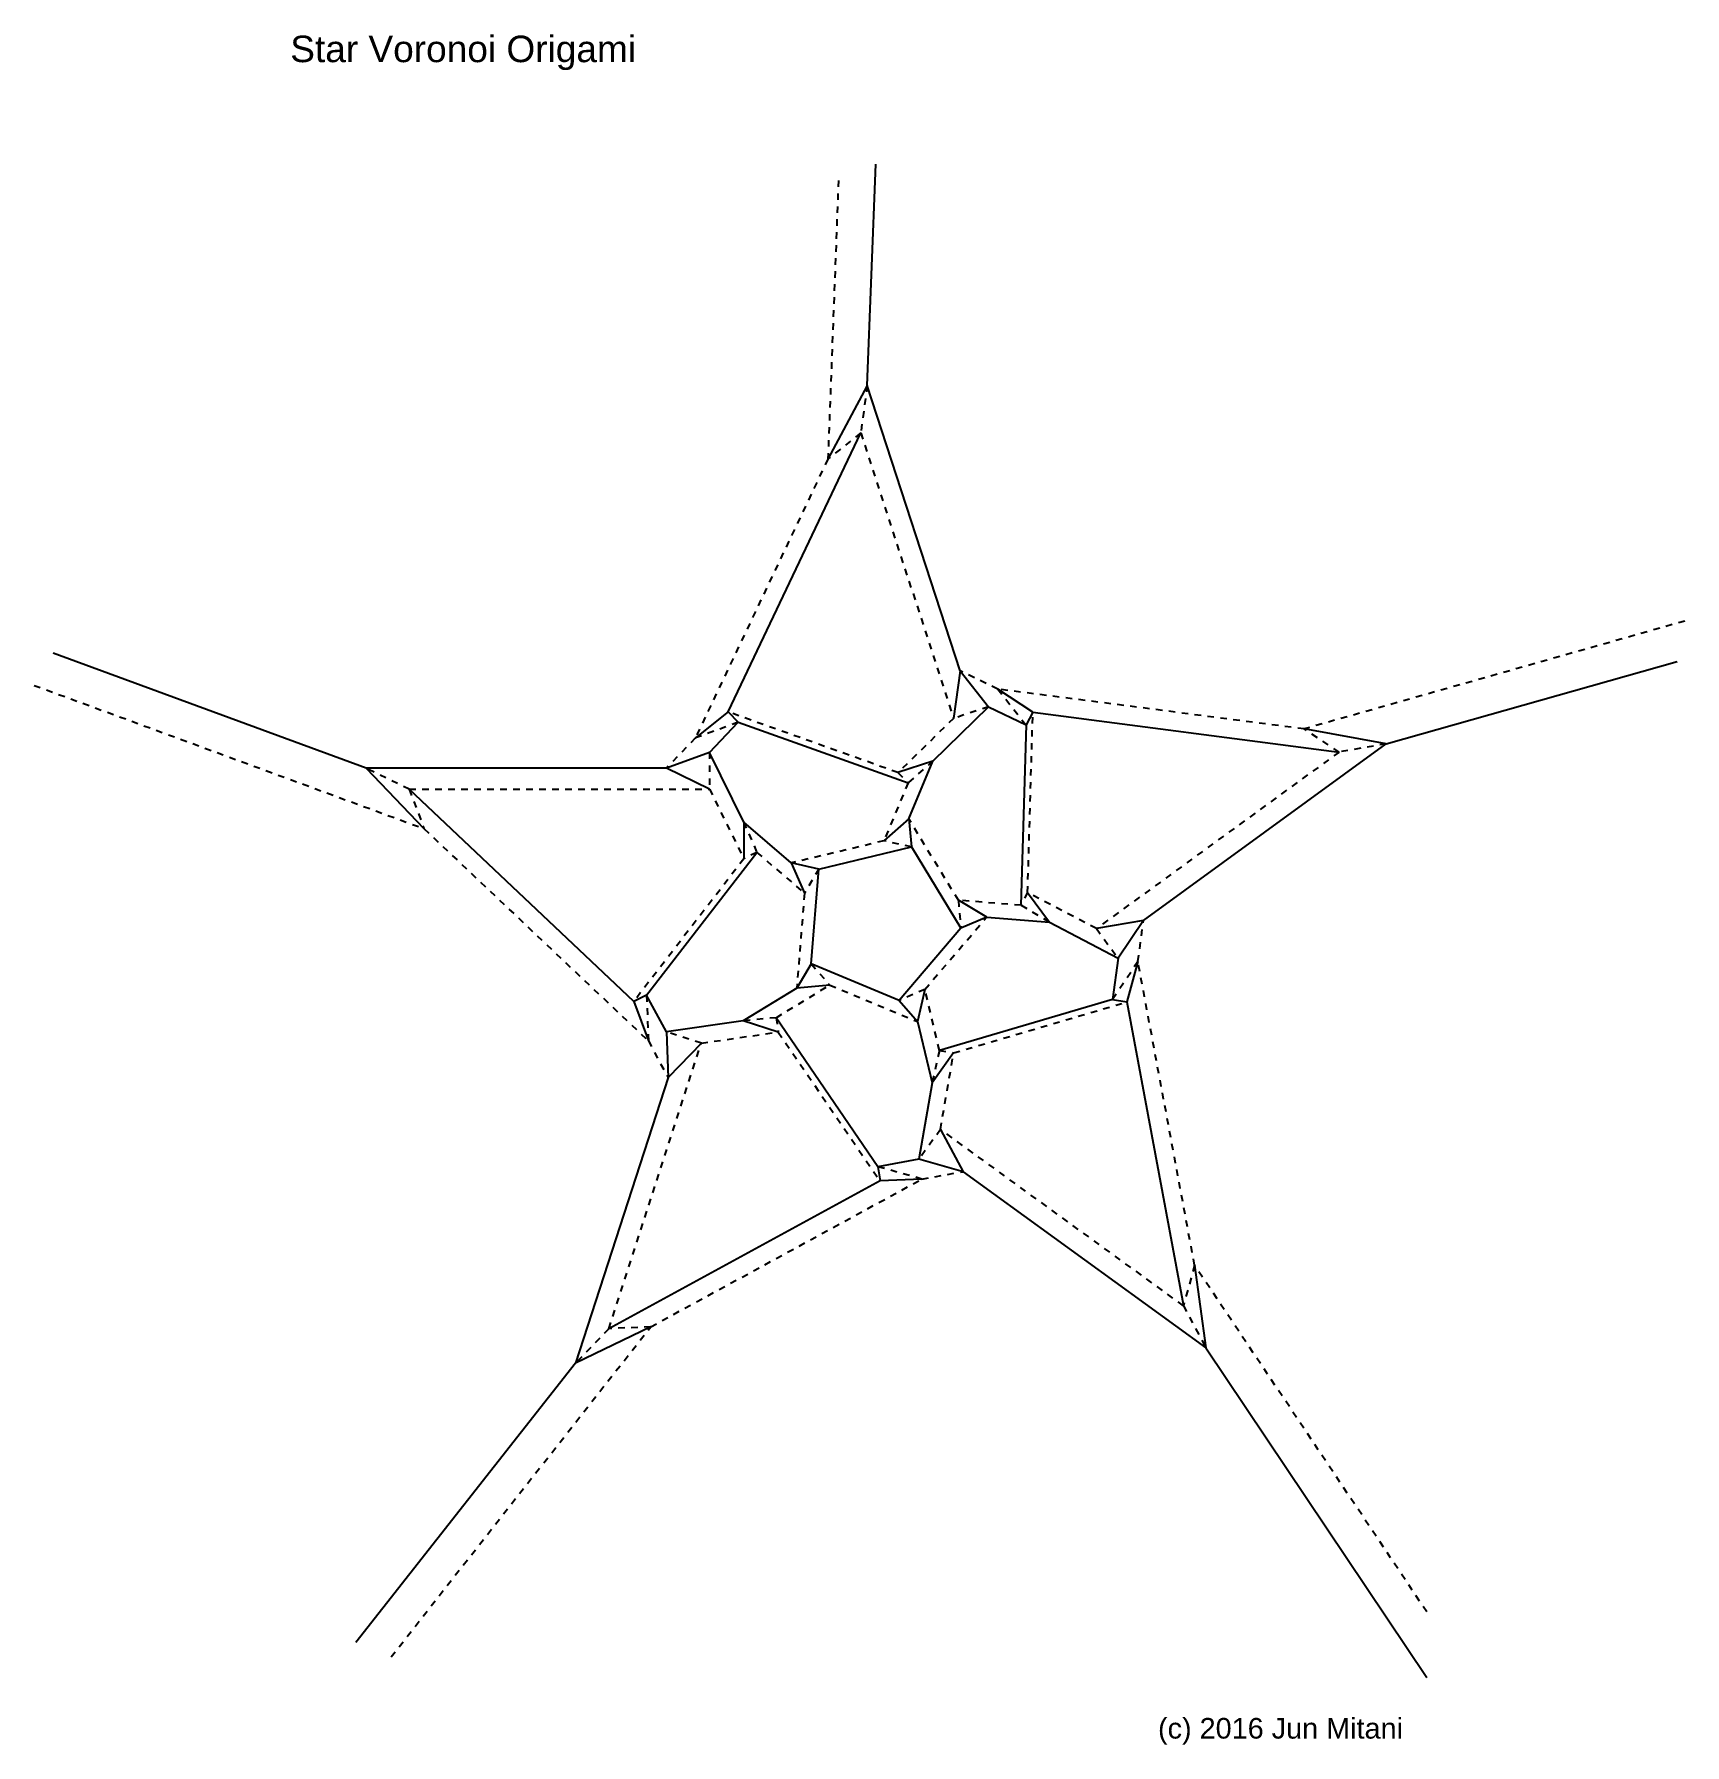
# Model space of a CAD drawing. Extents: x -31 to 238, y -288 to -9.
import ezdxf

# ---------------------------------------------------------------- set-up
doc = ezdxf.new("R2010")
doc.units = 0
for name, pattern in [('AI-LINETYPE-1', [2.116667, 1.058333, -1.058333]), ('AI-LINETYPE-10', [2.116667, 1.058333, -1.058333]), ('AI-LINETYPE-11', [2.116667, 1.058333, -1.058333]), ('AI-LINETYPE-12', [2.116667, 1.058333, -1.058333]), ('AI-LINETYPE-13', [2.116667, 1.058333, -1.058333]), ('AI-LINETYPE-14', [2.116667, 1.058333, -1.058333]), ('AI-LINETYPE-15', [2.116667, 1.058333, -1.058333]), ('AI-LINETYPE-16', [2.116667, 1.058333, -1.058333]), ('AI-LINETYPE-17', [2.116667, 1.058333, -1.058333]), ('AI-LINETYPE-18', [2.116667, 1.058333, -1.058333]), ('AI-LINETYPE-19', [2.116667, 1.058333, -1.058333]), ('AI-LINETYPE-2', [2.116667, 1.058333, -1.058333]), ('AI-LINETYPE-20', [2.116667, 1.058333, -1.058333]), ('AI-LINETYPE-21', [2.116667, 1.058333, -1.058333]), ('AI-LINETYPE-22', [2.116667, 1.058333, -1.058333]), ('AI-LINETYPE-23', [2.116667, 1.058333, -1.058333]), ('AI-LINETYPE-24', [2.116667, 1.058333, -1.058333]), ('AI-LINETYPE-25', [2.116667, 1.058333, -1.058333]), ('AI-LINETYPE-26', [2.116667, 1.058333, -1.058333]), ('AI-LINETYPE-27', [2.116667, 1.058333, -1.058333]), ('AI-LINETYPE-28', [2.116667, 1.058333, -1.058333]), ('AI-LINETYPE-29', [2.116667, 1.058333, -1.058333]), ('AI-LINETYPE-3', [2.116667, 1.058333, -1.058333]), ('AI-LINETYPE-30', [2.116667, 1.058333, -1.058333]), ('AI-LINETYPE-31', [2.116667, 1.058333, -1.058333]), ('AI-LINETYPE-32', [2.116667, 1.058333, -1.058333]), ('AI-LINETYPE-33', [2.116667, 1.058333, -1.058333]), ('AI-LINETYPE-34', [2.116667, 1.058333, -1.058333]), ('AI-LINETYPE-35', [2.116667, 1.058333, -1.058333]), ('AI-LINETYPE-36', [2.116667, 1.058333, -1.058333]), ('AI-LINETYPE-37', [2.116667, 1.058333, -1.058333]), ('AI-LINETYPE-38', [2.116667, 1.058333, -1.058333]), ('AI-LINETYPE-39', [2.116667, 1.058333, -1.058333]), ('AI-LINETYPE-4', [2.116667, 1.058333, -1.058333]), ('AI-LINETYPE-40', [2.116667, 1.058333, -1.058333]), ('AI-LINETYPE-41', [2.116667, 1.058333, -1.058333]), ('AI-LINETYPE-42', [2.116667, 1.058333, -1.058333]), ('AI-LINETYPE-43', [2.116667, 1.058333, -1.058333]), ('AI-LINETYPE-44', [2.116667, 1.058333, -1.058333]), ('AI-LINETYPE-45', [2.116667, 1.058333, -1.058333]), ('AI-LINETYPE-46', [2.116667, 1.058333, -1.058333]), ('AI-LINETYPE-47', [2.116667, 1.058333, -1.058333]), ('AI-LINETYPE-48', [2.116667, 1.058333, -1.058333]), ('AI-LINETYPE-49', [2.116667, 1.058333, -1.058333]), ('AI-LINETYPE-5', [2.116667, 1.058333, -1.058333]), ('AI-LINETYPE-50', [2.116667, 1.058333, -1.058333]), ('AI-LINETYPE-51', [2.116667, 1.058333, -1.058333]), ('AI-LINETYPE-52', [2.116667, 1.058333, -1.058333]), ('AI-LINETYPE-53', [2.116667, 1.058333, -1.058333]), ('AI-LINETYPE-54', [2.116667, 1.058333, -1.058333]), ('AI-LINETYPE-55', [2.116667, 1.058333, -1.058333]), ('AI-LINETYPE-56', [2.116667, 1.058333, -1.058333]), ('AI-LINETYPE-57', [2.116667, 1.058333, -1.058333]), ('AI-LINETYPE-58', [2.116667, 1.058333, -1.058333]), ('AI-LINETYPE-59', [2.116667, 1.058333, -1.058333]), ('AI-LINETYPE-6', [2.116667, 1.058333, -1.058333]), ('AI-LINETYPE-60', [2.116667, 1.058333, -1.058333]), ('AI-LINETYPE-61', [2.116667, 1.058333, -1.058333]), ('AI-LINETYPE-62', [2.116667, 1.058333, -1.058333]), ('AI-LINETYPE-63', [2.116667, 1.058333, -1.058333]), ('AI-LINETYPE-64', [2.116667, 1.058333, -1.058333]), ('AI-LINETYPE-65', [2.116667, 1.058333, -1.058333]), ('AI-LINETYPE-66', [2.116667, 1.058333, -1.058333]), ('AI-LINETYPE-67', [2.116667, 1.058333, -1.058333]), ('AI-LINETYPE-68', [2.116667, 1.058333, -1.058333]), ('AI-LINETYPE-69', [2.116667, 1.058333, -1.058333]), ('AI-LINETYPE-7', [2.116667, 1.058333, -1.058333]), ('AI-LINETYPE-70', [2.116667, 1.058333, -1.058333]), ('AI-LINETYPE-71', [2.116667, 1.058333, -1.058333]), ('AI-LINETYPE-72', [2.116667, 1.058333, -1.058333]), ('AI-LINETYPE-73', [2.116667, 1.058333, -1.058333]), ('AI-LINETYPE-74', [2.116667, 1.058333, -1.058333]), ('AI-LINETYPE-75', [2.116667, 1.058333, -1.058333]), ('AI-LINETYPE-8', [2.116667, 1.058333, -1.058333]), ('AI-LINETYPE-9', [2.116667, 1.058333, -1.058333])]:
    doc.linetypes.add(name, pattern=pattern)
for name, color, linetype in [('MOUNTAINLINE', 7, 'CONTINUOUS'), ('TEXT', 7, 'CONTINUOUS'), ('VALLEYLINE', 7, 'CONTINUOUS')]:
    doc.layers.add(name, color=color, linetype=linetype)

# ---------------------------------------------------------------- blocks, each defined once
blk = doc.blocks.new('BLOCK_2')
at = {"layer": 'VALLEYLINE', "color": 7, "linetype": 'AI-LINETYPE-1'}
blk.add_lwpolyline([(196.28, -265.95), (158.47, -209.51)], dxfattribs=at)
blk = doc.blocks.new('BLOCK_3')
at = {"layer": 'VALLEYLINE', "color": 7, "linetype": 'AI-LINETYPE-2'}
blk.add_lwpolyline([(158.47, -209.51), (149.24, -160.05)], dxfattribs=at)
blk = doc.blocks.new('BLOCK_4')
at = {"layer": 'VALLEYLINE', "color": 7, "linetype": 'AI-LINETYPE-3'}
blk.add_lwpolyline([(149.24, -160.05), (150.15, -153.33)], dxfattribs=at)
blk = doc.blocks.new('BLOCK_5')
at = {"layer": 'VALLEYLINE', "color": 7, "linetype": 'AI-LINETYPE-4'}
blk.add_lwpolyline([(182, -125.92), (142.47, -154.68)], dxfattribs=at)
blk = doc.blocks.new('BLOCK_6')
at = {"layer": 'VALLEYLINE', "color": 7, "linetype": 'AI-LINETYPE-5'}
blk.add_lwpolyline([(142.47, -154.68), (131.27, -148.8)], dxfattribs=at)
blk = doc.blocks.new('BLOCK_7')
at = {"layer": 'VALLEYLINE', "color": 7, "linetype": 'AI-LINETYPE-6'}
blk.add_lwpolyline([(131.27, -148.8), (132.12, -119.42)], dxfattribs=at)
blk = doc.blocks.new('BLOCK_8')
at = {"layer": 'VALLEYLINE', "color": 7, "linetype": 'AI-LINETYPE-7'}
blk.add_lwpolyline([(176.31, -122.16), (126.42, -115.66)], dxfattribs=at)
blk = doc.blocks.new('BLOCK_9')
at = {"layer": 'VALLEYLINE', "color": 7, "linetype": 'AI-LINETYPE-8'}
blk.add_lwpolyline([(126.42, -115.66), (120.31, -112.71)], dxfattribs=at)
blk = doc.blocks.new('BLOCK_10')
at = {"layer": 'VALLEYLINE', "color": 7, "linetype": 'AI-LINETYPE-9'}
blk.add_lwpolyline([(238.29, -104.59), (176.31, -122.16)], dxfattribs=at)
blk = doc.blocks.new('BLOCK_11')
at = {"layer": 'VALLEYLINE', "color": 7, "linetype": 'AI-LINETYPE-10'}
blk.add_lwpolyline([(116.9, -174.51), (114.54, -164.57)], dxfattribs=at)
blk = doc.blocks.new('BLOCK_12')
at = {"layer": 'VALLEYLINE', "color": 7, "linetype": 'AI-LINETYPE-11'}
blk.add_lwpolyline([(114.54, -164.57), (124.63, -152.8)], dxfattribs=at)
blk = doc.blocks.new('BLOCK_13')
at = {"layer": 'VALLEYLINE', "color": 7, "linetype": 'AI-LINETYPE-12'}
blk.add_lwpolyline([(156.65, -216.09), (117.08, -187.38)], dxfattribs=at)
blk = doc.blocks.new('BLOCK_14')
at = {"layer": 'VALLEYLINE', "color": 7, "linetype": 'AI-LINETYPE-13'}
blk.add_lwpolyline([(117.08, -187.38), (119.22, -174.91)], dxfattribs=at)
blk = doc.blocks.new('BLOCK_15')
at = {"layer": 'VALLEYLINE', "color": 7, "linetype": 'AI-LINETYPE-14'}
blk.add_lwpolyline([(119.22, -174.91), (147.42, -166.63)], dxfattribs=at)
blk = doc.blocks.new('BLOCK_16')
at = {"layer": 'VALLEYLINE', "color": 7, "linetype": 'AI-LINETYPE-15'}
blk.add_lwpolyline([(130.18, -150.88), (120, -150.06)], dxfattribs=at)
blk = doc.blocks.new('BLOCK_17')
at = {"layer": 'VALLEYLINE', "color": 7, "linetype": 'AI-LINETYPE-16'}
blk.add_lwpolyline([(120, -150.06), (111.92, -136.82)], dxfattribs=at)
blk = doc.blocks.new('BLOCK_18')
at = {"layer": 'VALLEYLINE', "color": 7, "linetype": 'AI-LINETYPE-17'}
blk.add_lwpolyline([(119.22, -120.43), (110.16, -129.26)], dxfattribs=at)
blk = doc.blocks.new('BLOCK_19')
at = {"layer": 'VALLEYLINE', "color": 7, "linetype": 'AI-LINETYPE-18'}
blk.add_lwpolyline([(110.16, -129.26), (82.49, -119.39)], dxfattribs=at)
blk = doc.blocks.new('BLOCK_20')
at = {"layer": 'VALLEYLINE', "color": 7, "linetype": 'AI-LINETYPE-19'}
blk.add_lwpolyline([(104.09, -73.95), (119.22, -120.43)], dxfattribs=at)
blk = doc.blocks.new('BLOCK_21')
at = {"layer": 'VALLEYLINE', "color": 7, "linetype": 'AI-LINETYPE-20'}
blk.add_lwpolyline([(111.81, -130.95), (107.88, -140.38)], dxfattribs=at)
blk = doc.blocks.new('BLOCK_22')
at = {"layer": 'VALLEYLINE', "color": 7, "linetype": 'AI-LINETYPE-21'}
blk.add_lwpolyline([(107.88, -140.38), (92.79, -143.97)], dxfattribs=at)
blk = doc.blocks.new('BLOCK_23')
at = {"layer": 'VALLEYLINE', "color": 7, "linetype": 'AI-LINETYPE-22'}
blk.add_lwpolyline([(27.6, -273.31), (69.89, -219.54)], dxfattribs=at)
blk = doc.blocks.new('BLOCK_24')
at = {"layer": 'VALLEYLINE', "color": 7, "linetype": 'AI-LINETYPE-23'}
blk.add_lwpolyline([(69.89, -219.54), (114.07, -195.47)], dxfattribs=at)
blk = doc.blocks.new('BLOCK_25')
at = {"layer": 'VALLEYLINE', "color": 7, "linetype": 'AI-LINETYPE-24'}
blk.add_lwpolyline([(114.07, -195.47), (120.75, -194.27)], dxfattribs=at)
blk = doc.blocks.new('BLOCK_26')
at = {"layer": 'VALLEYLINE', "color": 7, "linetype": 'AI-LINETYPE-25'}
blk.add_lwpolyline([(90.32, -169.19), (99.04, -163.87)], dxfattribs=at)
blk = doc.blocks.new('BLOCK_27')
at = {"layer": 'VALLEYLINE', "color": 7, "linetype": 'AI-LINETYPE-26'}
blk.add_lwpolyline([(99.04, -163.87), (113.36, -169.83)], dxfattribs=at)
blk = doc.blocks.new('BLOCK_28')
at = {"layer": 'VALLEYLINE', "color": 7, "linetype": 'AI-LINETYPE-27'}
blk.add_lwpolyline([(63.06, -219.84), (78.14, -173.34)], dxfattribs=at)
blk = doc.blocks.new('BLOCK_29')
at = {"layer": 'VALLEYLINE', "color": 7, "linetype": 'AI-LINETYPE-28'}
blk.add_lwpolyline([(78.14, -173.34), (90.66, -171.52)], dxfattribs=at)
blk = doc.blocks.new('BLOCK_30')
at = {"layer": 'VALLEYLINE', "color": 7, "linetype": 'AI-LINETYPE-29'}
blk.add_lwpolyline([(90.66, -171.52), (107.25, -195.77)], dxfattribs=at)
blk = doc.blocks.new('BLOCK_31')
at = {"layer": 'VALLEYLINE', "color": 7, "linetype": 'AI-LINETYPE-30'}
blk.add_lwpolyline([(94.93, -148.91), (93.68, -164.37)], dxfattribs=at)
blk = doc.blocks.new('BLOCK_32')
at = {"layer": 'VALLEYLINE', "color": 7, "linetype": 'AI-LINETYPE-31'}
blk.add_lwpolyline([(87.17, -142.26), (94.93, -148.91)], dxfattribs=at)
blk = doc.blocks.new('BLOCK_33')
at = {"layer": 'VALLEYLINE', "color": 7, "linetype": 'AI-LINETYPE-32'}
blk.add_lwpolyline([(85.06, -143.31), (67.12, -166.57)], dxfattribs=at)
blk = doc.blocks.new('BLOCK_34')
at = {"layer": 'VALLEYLINE', "color": 7, "linetype": 'AI-LINETYPE-33'}
blk.add_lwpolyline([(30.58, -131.99), (79.46, -131.96)], dxfattribs=at)
blk = doc.blocks.new('BLOCK_35')
at = {"layer": 'VALLEYLINE', "color": 7, "linetype": 'AI-LINETYPE-34'}
blk.add_lwpolyline([(79.46, -131.96), (85.06, -143.31)], dxfattribs=at)
blk = doc.blocks.new('BLOCK_36')
at = {"layer": 'VALLEYLINE', "color": 7, "linetype": 'AI-LINETYPE-35'}
blk.add_lwpolyline([(77.15, -123.64), (72.45, -128.54)], dxfattribs=at)
blk = doc.blocks.new('BLOCK_37')
at = {"layer": 'VALLEYLINE', "color": 7, "linetype": 'AI-LINETYPE-36'}
blk.add_lwpolyline([(100.47, -32.81), (98.75, -78.2)], dxfattribs=at)
blk = doc.blocks.new('BLOCK_38')
at = {"layer": 'VALLEYLINE', "color": 7, "linetype": 'AI-LINETYPE-37'}
blk.add_lwpolyline([(98.75, -78.2), (77.15, -123.64)], dxfattribs=at)
blk = doc.blocks.new('BLOCK_39')
at = {"layer": 'VALLEYLINE', "color": 7, "linetype": 'AI-LINETYPE-38'}
blk.add_lwpolyline([(-30.51, -115.06), (32.97, -138.39)], dxfattribs=at)
blk = doc.blocks.new('BLOCK_40')
at = {"layer": 'VALLEYLINE', "color": 7, "linetype": 'AI-LINETYPE-39'}
blk.add_lwpolyline([(32.97, -138.39), (69.51, -172.97)], dxfattribs=at)
blk = doc.blocks.new('BLOCK_41')
at = {"layer": 'VALLEYLINE', "color": 7, "linetype": 'AI-LINETYPE-40'}
blk.add_lwpolyline([(69.51, -172.97), (72.72, -178.95)], dxfattribs=at)
blk = doc.blocks.new('BLOCK_42')
at = {"layer": 'VALLEYLINE', "color": 7, "linetype": 'AI-LINETYPE-41'}
blk.add_lwpolyline([(158.47, -209.51), (156.65, -216.09)], dxfattribs=at)
blk = doc.blocks.new('BLOCK_43')
at = {"layer": 'VALLEYLINE', "color": 7, "linetype": 'AI-LINETYPE-42'}
blk.add_lwpolyline([(149.24, -160.05), (145.1, -166.24)], dxfattribs=at)
blk = doc.blocks.new('BLOCK_44')
at = {"layer": 'VALLEYLINE', "color": 7, "linetype": 'AI-LINETYPE-43'}
blk.add_lwpolyline([(189.69, -124.57), (182, -125.92)], dxfattribs=at)
blk = doc.blocks.new('BLOCK_45')
at = {"layer": 'VALLEYLINE', "color": 7, "linetype": 'AI-LINETYPE-44'}
blk.add_lwpolyline([(142.47, -154.68), (146.01, -159.51)], dxfattribs=at)
blk = doc.blocks.new('BLOCK_46')
at = {"layer": 'VALLEYLINE', "color": 7, "linetype": 'AI-LINETYPE-45'}
blk.add_lwpolyline([(131.27, -148.8), (130.18, -150.88)], dxfattribs=at)
blk = doc.blocks.new('BLOCK_47')
at = {"layer": 'VALLEYLINE', "color": 7, "linetype": 'AI-LINETYPE-46'}
blk.add_lwpolyline([(182, -125.92), (176.31, -122.16)], dxfattribs=at)
blk = doc.blocks.new('BLOCK_48')
at = {"layer": 'VALLEYLINE', "color": 7, "linetype": 'AI-LINETYPE-47'}
blk.add_lwpolyline([(126.42, -115.66), (131.02, -121.51)], dxfattribs=at)
blk = doc.blocks.new('BLOCK_49')
at = {"layer": 'VALLEYLINE', "color": 7, "linetype": 'AI-LINETYPE-48'}
blk.add_lwpolyline([(105.17, -66.22), (104.09, -73.95)], dxfattribs=at)
blk = doc.blocks.new('BLOCK_50')
at = {"layer": 'VALLEYLINE', "color": 7, "linetype": 'AI-LINETYPE-49'}
blk.add_lwpolyline([(116.9, -174.51), (119.22, -174.91)], dxfattribs=at)
blk = doc.blocks.new('BLOCK_51')
at = {"layer": 'VALLEYLINE', "color": 7, "linetype": 'AI-LINETYPE-50'}
blk.add_lwpolyline([(116.9, -174.51), (115.72, -179.77)], dxfattribs=at)
blk = doc.blocks.new('BLOCK_52')
at = {"layer": 'VALLEYLINE', "color": 7, "linetype": 'AI-LINETYPE-51'}
blk.add_lwpolyline([(114.54, -164.57), (110.33, -166.39)], dxfattribs=at)
blk = doc.blocks.new('BLOCK_53')
at = {"layer": 'VALLEYLINE', "color": 7, "linetype": 'AI-LINETYPE-52'}
blk.add_lwpolyline([(134.82, -153.63), (130.18, -150.88)], dxfattribs=at)
blk = doc.blocks.new('BLOCK_54')
at = {"layer": 'VALLEYLINE', "color": 7, "linetype": 'AI-LINETYPE-53'}
blk.add_lwpolyline([(156.65, -216.09), (160.31, -222.98)], dxfattribs=at)
blk = doc.blocks.new('BLOCK_55')
at = {"layer": 'VALLEYLINE', "color": 7, "linetype": 'AI-LINETYPE-54'}
blk.add_lwpolyline([(117.08, -187.38), (113.58, -192.24)], dxfattribs=at)
blk = doc.blocks.new('BLOCK_56')
at = {"layer": 'VALLEYLINE', "color": 7, "linetype": 'AI-LINETYPE-55'}
blk.add_lwpolyline([(120, -150.06), (120.42, -154.62)], dxfattribs=at)
blk = doc.blocks.new('BLOCK_57')
at = {"layer": 'VALLEYLINE', "color": 7, "linetype": 'AI-LINETYPE-56'}
blk.add_lwpolyline([(115.85, -127.39), (111.81, -130.95)], dxfattribs=at)
blk = doc.blocks.new('BLOCK_58')
at = {"layer": 'VALLEYLINE', "color": 7, "linetype": 'AI-LINETYPE-57'}
blk.add_lwpolyline([(124.91, -118.56), (119.22, -120.43)], dxfattribs=at)
blk = doc.blocks.new('BLOCK_59')
at = {"layer": 'VALLEYLINE', "color": 7, "linetype": 'AI-LINETYPE-58'}
blk.add_lwpolyline([(96.02, -160.43), (99.04, -163.87)], dxfattribs=at)
blk = doc.blocks.new('BLOCK_60')
at = {"layer": 'VALLEYLINE', "color": 7, "linetype": 'AI-LINETYPE-59'}
blk.add_lwpolyline([(97.27, -144.97), (94.93, -148.91)], dxfattribs=at)
blk = doc.blocks.new('BLOCK_61')
at = {"layer": 'VALLEYLINE', "color": 7, "linetype": 'AI-LINETYPE-60'}
blk.add_lwpolyline([(112.35, -141.38), (107.88, -140.38)], dxfattribs=at)
blk = doc.blocks.new('BLOCK_62')
at = {"layer": 'VALLEYLINE', "color": 7, "linetype": 'AI-LINETYPE-61'}
blk.add_lwpolyline([(110.16, -129.26), (111.81, -130.95)], dxfattribs=at)
blk = doc.blocks.new('BLOCK_63')
at = {"layer": 'VALLEYLINE', "color": 7, "linetype": 'AI-LINETYPE-62'}
blk.add_lwpolyline([(104.09, -73.95), (98.75, -78.2)], dxfattribs=at)
blk = doc.blocks.new('BLOCK_64')
at = {"layer": 'VALLEYLINE', "color": 7, "linetype": 'AI-LINETYPE-63'}
blk.add_lwpolyline([(85.04, -137.32), (87.17, -142.26)], dxfattribs=at)
blk = doc.blocks.new('BLOCK_65')
at = {"layer": 'VALLEYLINE', "color": 7, "linetype": 'AI-LINETYPE-64'}
blk.add_lwpolyline([(79.44, -125.97), (79.46, -131.96)], dxfattribs=at)
blk = doc.blocks.new('BLOCK_66')
at = {"layer": 'VALLEYLINE', "color": 7, "linetype": 'AI-LINETYPE-65'}
blk.add_lwpolyline([(84.13, -121.07), (77.15, -123.64)], dxfattribs=at)
blk = doc.blocks.new('BLOCK_67')
at = {"layer": 'VALLEYLINE', "color": 7, "linetype": 'AI-LINETYPE-66'}
blk.add_lwpolyline([(69.89, -219.54), (63.06, -219.84)], dxfattribs=at)
blk = doc.blocks.new('BLOCK_68')
at = {"layer": 'VALLEYLINE', "color": 7, "linetype": 'AI-LINETYPE-67'}
blk.add_lwpolyline([(114.07, -195.47), (106.9, -193.45)], dxfattribs=at)
blk = doc.blocks.new('BLOCK_69')
at = {"layer": 'VALLEYLINE', "color": 7, "linetype": 'AI-LINETYPE-68'}
blk.add_lwpolyline([(90.32, -169.19), (90.66, -171.52)], dxfattribs=at)
blk = doc.blocks.new('BLOCK_70')
at = {"layer": 'VALLEYLINE', "color": 7, "linetype": 'AI-LINETYPE-69'}
blk.add_lwpolyline([(90.32, -169.19), (84.96, -169.69)], dxfattribs=at)
blk = doc.blocks.new('BLOCK_71')
at = {"layer": 'VALLEYLINE', "color": 7, "linetype": 'AI-LINETYPE-70'}
blk.add_lwpolyline([(63.06, -219.84), (57.65, -225.45)], dxfattribs=at)
blk = doc.blocks.new('BLOCK_72')
at = {"layer": 'VALLEYLINE', "color": 7, "linetype": 'AI-LINETYPE-71'}
blk.add_lwpolyline([(78.14, -173.34), (72.44, -171.51)], dxfattribs=at)
blk = doc.blocks.new('BLOCK_73')
at = {"layer": 'VALLEYLINE', "color": 7, "linetype": 'AI-LINETYPE-72'}
blk.add_lwpolyline([(69.23, -165.53), (69.51, -172.97)], dxfattribs=at)
blk = doc.blocks.new('BLOCK_74')
at = {"layer": 'VALLEYLINE', "color": 7, "linetype": 'AI-LINETYPE-73'}
blk.add_lwpolyline([(87.17, -142.26), (85.06, -143.31)], dxfattribs=at)
blk = doc.blocks.new('BLOCK_75')
at = {"layer": 'VALLEYLINE', "color": 7, "linetype": 'AI-LINETYPE-74'}
blk.add_lwpolyline([(30.58, -131.99), (32.97, -138.39)], dxfattribs=at)
blk = doc.blocks.new('BLOCK_76')
at = {"layer": 'VALLEYLINE', "color": 7, "linetype": 'AI-LINETYPE-75'}
blk.add_lwpolyline([(30.58, -131.99), (23.57, -128.57)], dxfattribs=at)
blk = doc.blocks.new('BLOCK_77')
at = {"layer": 'MOUNTAINLINE', "color": 7}
blk.add_lwpolyline([(189.69, -124.57), (237.06, -111.15)], dxfattribs=at)
blk = doc.blocks.new('BLOCK_78')
at = {"layer": 'MOUNTAINLINE', "color": 7}
blk.add_lwpolyline([(150.15, -153.33), (189.69, -124.57)], dxfattribs=at)
blk = doc.blocks.new('BLOCK_79')
at = {"layer": 'MOUNTAINLINE', "color": 7}
blk.add_lwpolyline([(132.12, -119.42), (182, -125.92)], dxfattribs=at)
blk = doc.blocks.new('BLOCK_80')
at = {"layer": 'MOUNTAINLINE', "color": 7}
blk.add_lwpolyline([(120.31, -112.71), (105.17, -66.22)], dxfattribs=at)
blk = doc.blocks.new('BLOCK_81')
at = {"layer": 'MOUNTAINLINE', "color": 7}
blk.add_lwpolyline([(105.17, -66.22), (106.54, -30.18)], dxfattribs=at)
blk = doc.blocks.new('BLOCK_82')
at = {"layer": 'MOUNTAINLINE', "color": 7}
blk.add_lwpolyline([(146.01, -159.51), (145.1, -166.24)], dxfattribs=at)
blk = doc.blocks.new('BLOCK_83')
at = {"layer": 'MOUNTAINLINE', "color": 7}
blk.add_lwpolyline([(145.1, -166.24), (116.9, -174.51)], dxfattribs=at)
blk = doc.blocks.new('BLOCK_84')
at = {"layer": 'MOUNTAINLINE', "color": 7}
blk.add_lwpolyline([(124.63, -152.8), (134.82, -153.63)], dxfattribs=at)
blk = doc.blocks.new('BLOCK_85')
at = {"layer": 'MOUNTAINLINE', "color": 7}
blk.add_lwpolyline([(134.82, -153.63), (146.01, -159.51)], dxfattribs=at)
blk = doc.blocks.new('BLOCK_86')
at = {"layer": 'MOUNTAINLINE', "color": 7}
blk.add_lwpolyline([(147.42, -166.63), (156.65, -216.09)], dxfattribs=at)
blk = doc.blocks.new('BLOCK_87')
at = {"layer": 'MOUNTAINLINE', "color": 7}
blk.add_lwpolyline([(111.92, -136.82), (115.85, -127.39)], dxfattribs=at)
blk = doc.blocks.new('BLOCK_88')
at = {"layer": 'MOUNTAINLINE', "color": 7}
blk.add_lwpolyline([(115.85, -127.39), (124.91, -118.56)], dxfattribs=at)
blk = doc.blocks.new('BLOCK_89')
at = {"layer": 'MOUNTAINLINE', "color": 7}
blk.add_lwpolyline([(124.91, -118.56), (131.02, -121.51)], dxfattribs=at)
blk = doc.blocks.new('BLOCK_90')
at = {"layer": 'MOUNTAINLINE', "color": 7}
blk.add_lwpolyline([(131.02, -121.51), (130.18, -150.88)], dxfattribs=at)
blk = doc.blocks.new('BLOCK_91')
at = {"layer": 'MOUNTAINLINE', "color": 7}
blk.add_lwpolyline([(120.42, -154.62), (110.33, -166.39)], dxfattribs=at)
blk = doc.blocks.new('BLOCK_92')
at = {"layer": 'MOUNTAINLINE', "color": 7}
blk.add_lwpolyline([(110.33, -166.39), (96.02, -160.43)], dxfattribs=at)
blk = doc.blocks.new('BLOCK_93')
at = {"layer": 'MOUNTAINLINE', "color": 7}
blk.add_lwpolyline([(96.02, -160.43), (97.27, -144.97)], dxfattribs=at)
blk = doc.blocks.new('BLOCK_94')
at = {"layer": 'MOUNTAINLINE', "color": 7}
blk.add_lwpolyline([(97.27, -144.97), (112.35, -141.38)], dxfattribs=at)
blk = doc.blocks.new('BLOCK_95')
at = {"layer": 'MOUNTAINLINE', "color": 7}
blk.add_lwpolyline([(112.35, -141.38), (120.42, -154.62)], dxfattribs=at)
blk = doc.blocks.new('BLOCK_96')
at = {"layer": 'MOUNTAINLINE', "color": 7}
blk.add_lwpolyline([(82.49, -119.39), (104.09, -73.95)], dxfattribs=at)
blk = doc.blocks.new('BLOCK_97')
at = {"layer": 'MOUNTAINLINE', "color": 7}
blk.add_lwpolyline([(92.79, -143.97), (85.04, -137.32)], dxfattribs=at)
blk = doc.blocks.new('BLOCK_98')
at = {"layer": 'MOUNTAINLINE', "color": 7}
blk.add_lwpolyline([(85.04, -137.32), (79.44, -125.97)], dxfattribs=at)
blk = doc.blocks.new('BLOCK_99')
at = {"layer": 'MOUNTAINLINE', "color": 7}
blk.add_lwpolyline([(79.44, -125.97), (84.13, -121.07)], dxfattribs=at)
blk = doc.blocks.new('BLOCK_100')
at = {"layer": 'MOUNTAINLINE', "color": 7}
blk.add_lwpolyline([(84.13, -121.07), (111.81, -130.95)], dxfattribs=at)
blk = doc.blocks.new('BLOCK_101')
at = {"layer": 'MOUNTAINLINE', "color": 7}
blk.add_lwpolyline([(160.31, -222.98), (196.28, -276.67)], dxfattribs=at)
blk = doc.blocks.new('BLOCK_102')
at = {"layer": 'MOUNTAINLINE', "color": 7}
blk.add_lwpolyline([(120.75, -194.27), (160.31, -222.98)], dxfattribs=at)
blk = doc.blocks.new('BLOCK_103')
at = {"layer": 'MOUNTAINLINE', "color": 7}
blk.add_lwpolyline([(115.72, -179.77), (113.58, -192.24)], dxfattribs=at)
blk = doc.blocks.new('BLOCK_104')
at = {"layer": 'MOUNTAINLINE', "color": 7}
blk.add_lwpolyline([(113.58, -192.24), (106.9, -193.45)], dxfattribs=at)
blk = doc.blocks.new('BLOCK_105')
at = {"layer": 'MOUNTAINLINE', "color": 7}
blk.add_lwpolyline([(106.9, -193.45), (90.32, -169.19)], dxfattribs=at)
blk = doc.blocks.new('BLOCK_106')
at = {"layer": 'MOUNTAINLINE', "color": 7}
blk.add_lwpolyline([(113.36, -169.83), (115.72, -179.77)], dxfattribs=at)
blk = doc.blocks.new('BLOCK_107')
at = {"layer": 'MOUNTAINLINE', "color": 7}
blk.add_lwpolyline([(107.25, -195.77), (63.06, -219.84)], dxfattribs=at)
blk = doc.blocks.new('BLOCK_108')
at = {"layer": 'MOUNTAINLINE', "color": 7}
blk.add_lwpolyline([(93.68, -164.37), (84.96, -169.69)], dxfattribs=at)
blk = doc.blocks.new('BLOCK_109')
at = {"layer": 'MOUNTAINLINE', "color": 7}
blk.add_lwpolyline([(84.96, -169.69), (72.44, -171.51)], dxfattribs=at)
blk = doc.blocks.new('BLOCK_110')
at = {"layer": 'MOUNTAINLINE', "color": 7}
blk.add_lwpolyline([(72.44, -171.51), (69.23, -165.53)], dxfattribs=at)
blk = doc.blocks.new('BLOCK_111')
at = {"layer": 'MOUNTAINLINE', "color": 7}
blk.add_lwpolyline([(69.23, -165.53), (87.17, -142.26)], dxfattribs=at)
blk = doc.blocks.new('BLOCK_112')
at = {"layer": 'MOUNTAINLINE', "color": 7}
blk.add_lwpolyline([(67.12, -166.57), (30.58, -131.99)], dxfattribs=at)
blk = doc.blocks.new('BLOCK_113')
at = {"layer": 'MOUNTAINLINE', "color": 7}
blk.add_lwpolyline([(72.45, -128.54), (23.57, -128.57)], dxfattribs=at)
blk = doc.blocks.new('BLOCK_114')
at = {"layer": 'MOUNTAINLINE', "color": 7}
blk.add_lwpolyline([(23.57, -128.57), (-27.41, -109.84)], dxfattribs=at)
blk = doc.blocks.new('BLOCK_115')
at = {"layer": 'MOUNTAINLINE', "color": 7}
blk.add_lwpolyline([(72.72, -178.95), (57.65, -225.45)], dxfattribs=at)
blk = doc.blocks.new('BLOCK_116')
at = {"layer": 'MOUNTAINLINE', "color": 7}
blk.add_lwpolyline([(57.65, -225.45), (21.85, -270.97)], dxfattribs=at)
blk = doc.blocks.new('BLOCK_117')
at = {"layer": 'MOUNTAINLINE', "color": 7}
blk.add_lwpolyline([(189.69, -124.57), (176.31, -122.16)], dxfattribs=at)
blk = doc.blocks.new('BLOCK_118')
at = {"layer": 'MOUNTAINLINE', "color": 7}
blk.add_lwpolyline([(158.47, -209.51), (160.31, -222.98)], dxfattribs=at)
blk = doc.blocks.new('BLOCK_119')
at = {"layer": 'MOUNTAINLINE', "color": 7}
blk.add_lwpolyline([(149.24, -160.05), (147.42, -166.63)], dxfattribs=at)
blk = doc.blocks.new('BLOCK_120')
at = {"layer": 'MOUNTAINLINE', "color": 7}
blk.add_lwpolyline([(150.15, -153.33), (146.01, -159.51)], dxfattribs=at)
blk = doc.blocks.new('BLOCK_121')
at = {"layer": 'MOUNTAINLINE', "color": 7}
blk.add_lwpolyline([(150.15, -153.33), (142.47, -154.68)], dxfattribs=at)
blk = doc.blocks.new('BLOCK_122')
at = {"layer": 'MOUNTAINLINE', "color": 7}
blk.add_lwpolyline([(131.27, -148.8), (134.82, -153.63)], dxfattribs=at)
blk = doc.blocks.new('BLOCK_123')
at = {"layer": 'MOUNTAINLINE', "color": 7}
blk.add_lwpolyline([(132.12, -119.42), (131.02, -121.51)], dxfattribs=at)
blk = doc.blocks.new('BLOCK_124')
at = {"layer": 'MOUNTAINLINE', "color": 7}
blk.add_lwpolyline([(132.12, -119.42), (126.42, -115.66)], dxfattribs=at)
blk = doc.blocks.new('BLOCK_125')
at = {"layer": 'MOUNTAINLINE', "color": 7}
blk.add_lwpolyline([(120.31, -112.71), (124.91, -118.56)], dxfattribs=at)
blk = doc.blocks.new('BLOCK_126')
at = {"layer": 'MOUNTAINLINE', "color": 7}
blk.add_lwpolyline([(120.31, -112.71), (119.22, -120.43)], dxfattribs=at)
blk = doc.blocks.new('BLOCK_127')
at = {"layer": 'MOUNTAINLINE', "color": 7}
blk.add_lwpolyline([(105.17, -66.22), (98.75, -78.2)], dxfattribs=at)
blk = doc.blocks.new('BLOCK_128')
at = {"layer": 'MOUNTAINLINE', "color": 7}
blk.add_lwpolyline([(145.1, -166.24), (147.42, -166.63)], dxfattribs=at)
blk = doc.blocks.new('BLOCK_129')
at = {"layer": 'MOUNTAINLINE', "color": 7}
blk.add_lwpolyline([(114.54, -164.57), (113.36, -169.83)], dxfattribs=at)
blk = doc.blocks.new('BLOCK_130')
at = {"layer": 'MOUNTAINLINE', "color": 7}
blk.add_lwpolyline([(124.63, -152.8), (120.42, -154.62)], dxfattribs=at)
blk = doc.blocks.new('BLOCK_131')
at = {"layer": 'MOUNTAINLINE', "color": 7}
blk.add_lwpolyline([(124.63, -152.8), (120, -150.06)], dxfattribs=at)
blk = doc.blocks.new('BLOCK_132')
at = {"layer": 'MOUNTAINLINE', "color": 7}
blk.add_lwpolyline([(117.08, -187.38), (120.75, -194.27)], dxfattribs=at)
blk = doc.blocks.new('BLOCK_133')
at = {"layer": 'MOUNTAINLINE', "color": 7}
blk.add_lwpolyline([(119.22, -174.91), (115.72, -179.77)], dxfattribs=at)
blk = doc.blocks.new('BLOCK_134')
at = {"layer": 'MOUNTAINLINE', "color": 7}
blk.add_lwpolyline([(111.92, -136.82), (112.35, -141.38)], dxfattribs=at)
blk = doc.blocks.new('BLOCK_135')
at = {"layer": 'MOUNTAINLINE', "color": 7}
blk.add_lwpolyline([(111.92, -136.82), (107.88, -140.38)], dxfattribs=at)
blk = doc.blocks.new('BLOCK_136')
at = {"layer": 'MOUNTAINLINE', "color": 7}
blk.add_lwpolyline([(115.85, -127.39), (110.16, -129.26)], dxfattribs=at)
blk = doc.blocks.new('BLOCK_137')
at = {"layer": 'MOUNTAINLINE', "color": 7}
blk.add_lwpolyline([(110.33, -166.39), (113.36, -169.83)], dxfattribs=at)
blk = doc.blocks.new('BLOCK_138')
at = {"layer": 'MOUNTAINLINE', "color": 7}
blk.add_lwpolyline([(96.02, -160.43), (93.68, -164.37)], dxfattribs=at)
blk = doc.blocks.new('BLOCK_139')
at = {"layer": 'MOUNTAINLINE', "color": 7}
blk.add_lwpolyline([(97.27, -144.97), (92.79, -143.97)], dxfattribs=at)
blk = doc.blocks.new('BLOCK_140')
at = {"layer": 'MOUNTAINLINE', "color": 7}
blk.add_lwpolyline([(82.49, -119.39), (84.13, -121.07)], dxfattribs=at)
blk = doc.blocks.new('BLOCK_141')
at = {"layer": 'MOUNTAINLINE', "color": 7}
blk.add_lwpolyline([(82.49, -119.39), (77.15, -123.64)], dxfattribs=at)
blk = doc.blocks.new('BLOCK_142')
at = {"layer": 'MOUNTAINLINE', "color": 7}
blk.add_lwpolyline([(92.79, -143.97), (94.93, -148.91)], dxfattribs=at)
blk = doc.blocks.new('BLOCK_143')
at = {"layer": 'MOUNTAINLINE', "color": 7}
blk.add_lwpolyline([(85.04, -137.32), (85.06, -143.31)], dxfattribs=at)
blk = doc.blocks.new('BLOCK_144')
at = {"layer": 'MOUNTAINLINE', "color": 7}
blk.add_lwpolyline([(79.44, -125.97), (72.45, -128.54)], dxfattribs=at)
blk = doc.blocks.new('BLOCK_145')
at = {"layer": 'MOUNTAINLINE', "color": 7}
blk.add_lwpolyline([(69.89, -219.54), (57.65, -225.45)], dxfattribs=at)
blk = doc.blocks.new('BLOCK_146')
at = {"layer": 'MOUNTAINLINE', "color": 7}
blk.add_lwpolyline([(114.07, -195.47), (107.25, -195.77)], dxfattribs=at)
blk = doc.blocks.new('BLOCK_147')
at = {"layer": 'MOUNTAINLINE', "color": 7}
blk.add_lwpolyline([(120.75, -194.27), (113.58, -192.24)], dxfattribs=at)
blk = doc.blocks.new('BLOCK_148')
at = {"layer": 'MOUNTAINLINE', "color": 7}
blk.add_lwpolyline([(106.9, -193.45), (107.25, -195.77)], dxfattribs=at)
blk = doc.blocks.new('BLOCK_149')
at = {"layer": 'MOUNTAINLINE', "color": 7}
blk.add_lwpolyline([(99.04, -163.87), (93.68, -164.37)], dxfattribs=at)
blk = doc.blocks.new('BLOCK_150')
at = {"layer": 'MOUNTAINLINE', "color": 7}
blk.add_lwpolyline([(78.14, -173.34), (72.72, -178.95)], dxfattribs=at)
blk = doc.blocks.new('BLOCK_151')
at = {"layer": 'MOUNTAINLINE', "color": 7}
blk.add_lwpolyline([(90.66, -171.52), (84.96, -169.69)], dxfattribs=at)
blk = doc.blocks.new('BLOCK_152')
at = {"layer": 'MOUNTAINLINE', "color": 7}
blk.add_lwpolyline([(72.44, -171.51), (72.72, -178.95)], dxfattribs=at)
blk = doc.blocks.new('BLOCK_153')
at = {"layer": 'MOUNTAINLINE', "color": 7}
blk.add_lwpolyline([(69.23, -165.53), (67.12, -166.57)], dxfattribs=at)
blk = doc.blocks.new('BLOCK_154')
at = {"layer": 'MOUNTAINLINE', "color": 7}
blk.add_lwpolyline([(67.12, -166.57), (69.51, -172.97)], dxfattribs=at)
blk = doc.blocks.new('BLOCK_155')
at = {"layer": 'MOUNTAINLINE', "color": 7}
blk.add_lwpolyline([(79.46, -131.96), (72.45, -128.54)], dxfattribs=at)
blk = doc.blocks.new('BLOCK_156')
at = {"layer": 'MOUNTAINLINE', "color": 7}
blk.add_lwpolyline([(23.57, -128.57), (32.97, -138.39)], dxfattribs=at)

msp = doc.modelspace()

# ---------------------------------------------------------------- block references
at = {"layer": 'MOUNTAINLINE'}
for name in ['BLOCK_81', 'BLOCK_127', 'BLOCK_80', 'BLOCK_96', 'BLOCK_114', 'BLOCK_77', 'BLOCK_126', 'BLOCK_125', 'BLOCK_124', 'BLOCK_141', 'BLOCK_140', 'BLOCK_88', 'BLOCK_89', 'BLOCK_123', 'BLOCK_79', 'BLOCK_99', 'BLOCK_100', 'BLOCK_90', 'BLOCK_117', 'BLOCK_78', 'BLOCK_144', 'BLOCK_98', 'BLOCK_136', 'BLOCK_87', 'BLOCK_113', 'BLOCK_156', 'BLOCK_155', 'BLOCK_112', 'BLOCK_97', 'BLOCK_143', 'BLOCK_135', 'BLOCK_134', 'BLOCK_94', 'BLOCK_95', 'BLOCK_111', 'BLOCK_139', 'BLOCK_142', 'BLOCK_93', 'BLOCK_131', 'BLOCK_122', 'BLOCK_130', 'BLOCK_84', 'BLOCK_91', 'BLOCK_85', 'BLOCK_121', 'BLOCK_120', 'BLOCK_138', 'BLOCK_92', 'BLOCK_82', 'BLOCK_119', 'BLOCK_108', 'BLOCK_149', 'BLOCK_153', 'BLOCK_154', 'BLOCK_110', 'BLOCK_137', 'BLOCK_129', 'BLOCK_83', 'BLOCK_128', 'BLOCK_86', 'BLOCK_109', 'BLOCK_151', 'BLOCK_105', 'BLOCK_106', 'BLOCK_152', 'BLOCK_150', 'BLOCK_133', 'BLOCK_115', 'BLOCK_103', 'BLOCK_132', 'BLOCK_104', 'BLOCK_148', 'BLOCK_147', 'BLOCK_102', 'BLOCK_107', 'BLOCK_146', 'BLOCK_118', 'BLOCK_145', 'BLOCK_116', 'BLOCK_101']:
    msp.add_blockref(name, (0, 0), dxfattribs=at)
at = {"layer": 'VALLEYLINE'}
for name in ['BLOCK_37', 'BLOCK_49', 'BLOCK_63', 'BLOCK_20', 'BLOCK_38', 'BLOCK_10', 'BLOCK_9', 'BLOCK_39', 'BLOCK_8', 'BLOCK_48', 'BLOCK_19', 'BLOCK_58', 'BLOCK_7', 'BLOCK_66', 'BLOCK_18', 'BLOCK_47', 'BLOCK_36', 'BLOCK_44', 'BLOCK_65', 'BLOCK_57', 'BLOCK_5', 'BLOCK_76', 'BLOCK_62', 'BLOCK_34', 'BLOCK_75', 'BLOCK_35', 'BLOCK_21', 'BLOCK_40', 'BLOCK_64', 'BLOCK_17', 'BLOCK_22', 'BLOCK_61', 'BLOCK_33', 'BLOCK_74', 'BLOCK_32', 'BLOCK_60', 'BLOCK_31', 'BLOCK_16', 'BLOCK_56', 'BLOCK_46', 'BLOCK_6', 'BLOCK_12', 'BLOCK_53', 'BLOCK_45', 'BLOCK_4', 'BLOCK_59', 'BLOCK_43', 'BLOCK_3', 'BLOCK_26', 'BLOCK_27', 'BLOCK_73', 'BLOCK_52', 'BLOCK_11', 'BLOCK_15', 'BLOCK_70', 'BLOCK_69', 'BLOCK_72', 'BLOCK_29', 'BLOCK_30', 'BLOCK_28', 'BLOCK_41', 'BLOCK_51', 'BLOCK_50', 'BLOCK_14', 'BLOCK_55', 'BLOCK_13', 'BLOCK_68', 'BLOCK_25', 'BLOCK_24', 'BLOCK_42', 'BLOCK_2', 'BLOCK_54', 'BLOCK_23', 'BLOCK_71', 'BLOCK_67']:
    msp.add_blockref(name, (0, 0), dxfattribs=at)

# ---------------------------------------------------------------- texts
at = {"layer": 'TEXT', "color": 7, "attachment_point": 7}
for s, insert, char_height in [('\\fArial|b0|i0|c0|p34;\\W1;Star Voronoi Origami', (11.19, -14.86), 4.318), ('\\fArial|b0|i0|c0|p34;\\W1;(c) 2016 Jun Mitani', (152.51, -287.61), 3.3584)]:
    msp.add_mtext(s, dxfattribs=dict(at, insert=insert, char_height=char_height))

doc.saveas('drawing.dxf')
